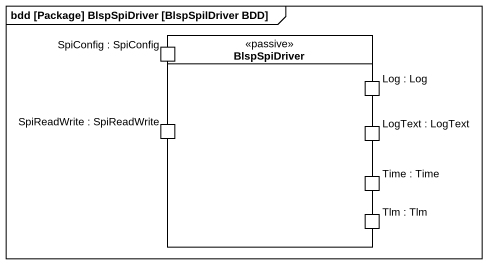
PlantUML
@startuml
mainframe bdd [Package] BlspSpiDriver [BlspSpilDriver BDD]
rectangle BlspSpiDriver <<passive>> {
  port "SpiConfig : SpiConfig" as SpiConfig_SpiConfig
  port "Log : Log" as Log_Log
  port "SpiReadWrite : SpiReadWrite" as SpiReadWrite_SpiReadWrite
  port "LogText : LogText" as LogText_LogText
  port "Time : Time" as Time_Time
  port "Tlm : Tlm" as Tlm_Tlm
}
@enduml
